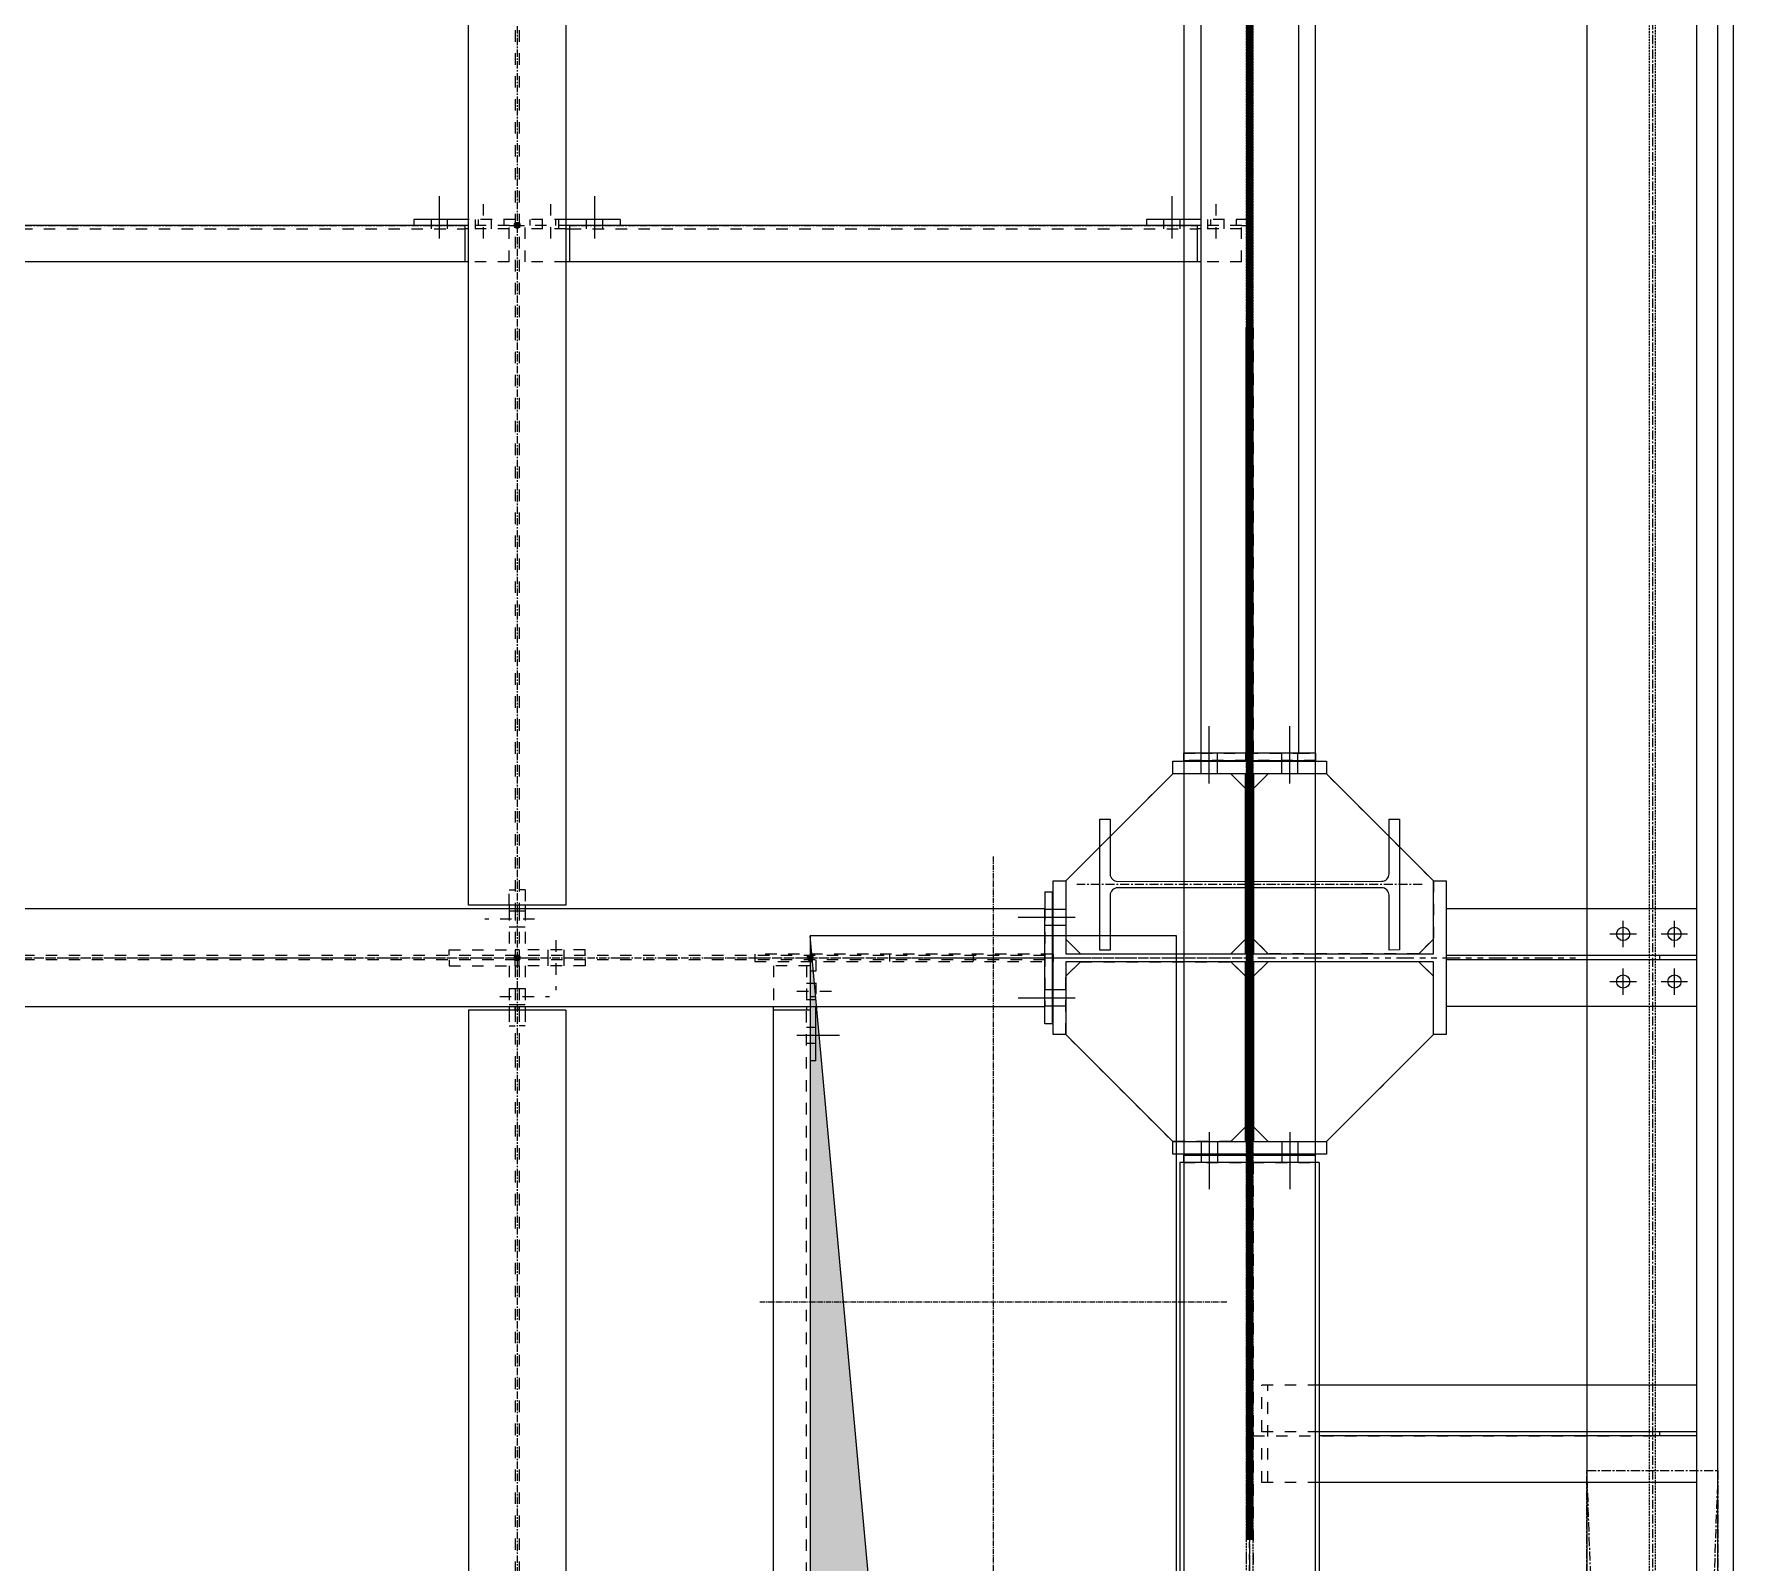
# Model space of a CAD drawing. Header units: inches. Extents: x 209270 to 234360, y -180214 to -150194.
# Drawn here: x 226852 to 229172, y -159189 to -157102 of the extents above; entities that cross this region are included whole.
import ezdxf

# ---------------------------------------------------------------- set-up
doc = ezdxf.new("R2010")
doc.units = ezdxf.units.IN
doc.header["$LTSCALE"] = 10
doc.header["$MEASUREMENT"] = 0
for name, pattern in [('CENTER', [2, 1.25, -0.25, 0.25, -0.25]), ('CENTER2', [1.125, 0.75, -0.125, 0.125, -0.125]), ('DXK_LINE_DOT2', [3.9198, 1.9599, -1.9599]), ('DXK_LINE_DOT5', [7.8785, 2.979, -0.9799, 0.9799, -0.9799, 0.9799, -0.9799]), ('HIDDEN', [0.375, 0.25, -0.125])]:
    doc.linetypes.add(name, pattern=pattern)
doc.layers.get('0').update_dxf_attribs({"color": 1})
for name, color, linetype in [('$AUDIT_BAD_LAYER1', 1, 'Continuous'), ('_BLUE_0', 5, 'Continuous'), ('_BLUE_1', 5, 'Continuous'), ('_BLUE_2', 5, 'Continuous'), ('_BLUE_4', 5, 'Continuous')]:
    doc.layers.add(name, color=color, linetype=linetype)
for name, color, linetype, lineweight in [('CEN', 1, 'CENTER', 9), ('CENETR LINE', 1, 'CENTER2', 9), ('CIVIL', 1, 'Continuous', 9), ('DIM', 1, 'Continuous', 13), ('DIM.', 1, 'Continuous', 13), ('handrail', 1, 'FENCELINE1', 9), ('HIDDEN', 1, 'HIDDEN', 9), ('MAIN OBJECT', 1, 'Continuous', 18), ('Sheeting', 1, 'Continuous', 0)]:
    doc.layers.add(name, color=color, linetype=linetype, lineweight=lineweight)
doc.linetypes.add('FENCELINE1', pattern='A,0.25,-0.1,[133,arial.ttf,S=0.1,R=0,X=-0.1,Y=0],-0.1,1', length=1.45)

# ---------------------------------------------------------------- blocks, each defined once
blk = doc.blocks.new('A$C9du6586tt')
at = {"layer": 'CEN'}
for p, q in [((89.4, 2500), (-89.4, -2500)), ((89.4, -2500), (-89.4, 2500))]:
    blk.add_line(p, q, dxfattribs=at)
blk.add_lwpolyline([(89.4, 2500), (89.4, -2500), (-89.4, -2500), (-89.4, 2500)], close=True, dxfattribs=at)
blk = doc.blocks.new('A$Cac50f627')
at = {"layer": 'MAIN OBJECT'}
h = blk.add_hatch(color=6, dxfattribs=at)
h.dxf.hatch_style = 1
h.paths.add_polyline_path([(250, -600), (-250, -600), (-250, 400), (-165.5, -529.8)])
at = {"layer": 'CENETR LINE'}
for p, q in [((0, 508.2), (0, -708.2)), ((318.7, -100), (-318.7, -100))]:
    blk.add_line(p, q, dxfattribs=at)
at = {"layer": 'CIVIL'}
blk.add_lwpolyline([(250, -600), (250, 400), (-250, 400), (-250, -600)], close=True, dxfattribs=at)
blk.add_lwpolyline([(250, -600), (-165.5, -529.8), (-250, 400)], dxfattribs=at)
blk = doc.blocks.new('A$C426f7GU6TT')
at = {"layer": 'CEN'}
for p, q in [((0, 235.7), (0, -235.7)), ((-235.7, 0), (235.7, 0))]:
    blk.add_line(p, q, dxfattribs=at)
blk.add_circle((0, 0), 5, dxfattribs=at)
at = {"layer": 'MAIN OBJECT'}
blk.add_lwpolyline([(4.4, -180.2, 0.414214), (14.6, -190.4), (89.4, -190.4), (89.4, -204.7), (-89.4, -204.7), (-89.4, -190.4), (-14.6, -190.4, 0.414214), (-4.4, -180.2), (-4.4, 180.2, 0.414214), (-14.6, 190.4), (-89.4, 190.4), (-89.4, 204.7), (89.4, 204.7), (89.4, 190.4), (14.6, 190.4, 0.414214), (4.4, 180.2), (4.4, -180.2)], format="xyb", dxfattribs=at)
blk = doc.blocks.new('MECH_DRAWING')
at = {"layer": 'CEN'}
blk.add_line((229061.8, -155263.7), (229061.8, -165259.3), dxfattribs=at)
at = {"layer": 'CEN', "elevation": 0.8}
blk.add_lwpolyline([(217011.9, -155263.7), (228511.9, -155263.7), (228511.9, -165263.7), (217011.9, -165263.7)], close=True, dxfattribs=at)
at = {"layer": 'handrail', "const_width": 10, "elevation": -448149754.8}
blk.add_lwpolyline([(228511.9, -159158.7), (228511.9, -155263.7), (217011.9, -155263.7), (217011.9, -156838.4)], dxfattribs=at)
at = {"layer": 'HIDDEN'}
blk.add_lwpolyline([(228507.5, -165259.3), (228507.5, -155268.1), (228516.3, -155268.1), (228516.3, -165259.3)], close=True, dxfattribs=at)
at = {"layer": 'HIDDEN', "elevation": 0}
blk.add_lwpolyline([(229066.2, -165259.3), (229066.2, -155268.1), (229057.4, -155268.1), (229057.4, -165259.3)], dxfattribs=at)
at = {"layer": 'MAIN OBJECT'}
blk.add_lwpolyline([(228422.5, -165259.3), (228422.5, -155268.1), (228601.3, -155268.1), (228601.3, -165259.3)], close=True, dxfattribs=at)
at = {"layer": 'MAIN OBJECT', "elevation": 0}
blk.add_lwpolyline([(229151.2, -165259.3), (229151.2, -155268.1), (228972.4, -155268.1), (228972.4, -165259.3)], dxfattribs=at)
at = {"layer": 'Sheeting'}
for points in [[(216351.9, -154713.7), (229171.9, -154713.7), (229171.9, -165813.7), (216351.9, -165813.7)], [(216401.9, -154763.7), (229121.9, -154763.7), (229121.9, -165763.7), (216401.9, -165763.7)]]:
    blk.add_lwpolyline(points, close=True, dxfattribs=at)
at = {"layer": '$AUDIT_BAD_LAYER1', "rotation": 270.0096740856855}
blk.add_blockref('A$C426f7GU6TT', (228511.9, -158263.7), dxfattribs=at)
at = {"layer": 'DIM'}
blk.add_blockref('A$Cac50f627', (228161.9, -158733.7), dxfattribs=at)
at = {"layer": 'DIM.'}
blk.add_blockref('A$C9du6586tt', (229061.8, -161563.7), dxfattribs=at)
blk = doc.blocks.new('GridLine-116860372-116904 - 114867')
at = {"layer": '_BLUE_2', "linetype": 'DXK_LINE_DOT5'}
blk.add_line((23950.6, 12454.5), (23950.6, 27661.7), dxfattribs=at)
blk = doc.blocks.new('GridLine-116860372-116906 - 114867')
at = {"layer": '_BLUE_2', "linetype": 'DXK_LINE_DOT5'}
blk.add_line((2535.4, 21320.8), (24512.1, 21320.8), dxfattribs=at)
blk = doc.blocks.new('Part-116860372-114961 - 114867')
at = {"layer": '_BLUE_2', "linetype": 'Continuous'}
for p, q in [((23819.3, 21656.3), (24081.8, 21656.3)), ((23819.3, 21634.5), (23819.3, 21656.3)), ((23943.8, 21634.5), (23819.3, 21634.5)), ((23943.8, 21327.6), (23943.8, 21634.5)), ((24081.8, 21634.5), (23957.3, 21634.5)), ((23957.3, 21634.5), (23957.3, 21327.6)), ((24081.8, 21656.3), (24081.8, 21634.5)), ((23957.3, 21327.6), (23943.8, 21327.6))]:
    blk.add_line(p, q, dxfattribs=at)
blk = doc.blocks.new('Part-116860372-114980 - 114867')
at = {"layer": '_BLUE_4', "linetype": 'Continuous'}
for points in [[(20200.6, 21315.8, -1), (20200.6, 21325.8, -1)], [(23950.6, 21315.8, -1), (23950.6, 21325.8, -1)]]:
    blk.add_hatch(color=256, dxfattribs=at).paths.add_polyline_path(points)
at = {"layer": '_BLUE_1', "linetype": 'DXK_LINE_DOT2'}
for p, q in [((23601.4, 21324.4), (20549.8, 21324.4)), ((23601.4, 21317.3), (20549.8, 21317.3))]:
    blk.add_line(p, q, dxfattribs=at)
at = {"layer": '_BLUE_2', "linetype": 'Continuous'}
for p, q in [((20549.8, 21404.1), (20549.8, 21237.6)), ((23601.4, 21404.1), (20549.8, 21404.1)), ((23601.4, 21237.6), (23601.4, 21404.1)), ((20549.8, 21237.6), (23601.4, 21237.6))]:
    blk.add_line(p, q, dxfattribs=at)
at = {"layer": '_BLUE_4', "linetype": 'CENTER'}
blk.add_line((20200.6, 21320.8), (23950.6, 21320.8), dxfattribs=at)
at = {"layer": '_BLUE_4', "linetype": 'Continuous'}
for centre in [(20200.6, 21320.8), (23950.6, 21320.8)]:
    blk.add_circle(centre, 5, dxfattribs=at)
blk = doc.blocks.new('Part-116860372-114979 - 114867')
at = {"layer": '_BLUE_4', "linetype": 'Continuous'}
blk.add_hatch(color=256, dxfattribs=at).paths.add_polyline_path([(23950.6, 21315.8, -1), (23950.6, 21325.8, -1)])
at = {"layer": '_BLUE_1', "linetype": 'DXK_LINE_DOT2'}
for p, q in [((23947, 25050.3), (23947, 21670)), ((23954.1, 25050.3), (23954.1, 21670)), ((23867.3, 21670), (24033.8, 21670))]:
    blk.add_line(p, q, dxfattribs=at)
at = {"layer": '_BLUE_2', "linetype": 'Continuous'}
for p, q in [((23867.3, 25050.3), (23867.3, 21670)), ((24033.8, 25050.3), (24033.8, 21670))]:
    blk.add_line(p, q, dxfattribs=at)
at = {"layer": '_BLUE_4', "linetype": 'CENTER'}
blk.add_line((23950.6, 25070.8), (23950.6, 21320.8), dxfattribs=at)
at = {"layer": '_BLUE_4', "linetype": 'Continuous'}
blk.add_circle((23950.6, 21320.8), 5, dxfattribs=at)
blk = doc.blocks.new('Part-116860372-114978 - 114867')
at = {"layer": '_BLUE_4', "linetype": 'Continuous'}
blk.add_hatch(color=256, dxfattribs=at).paths.add_polyline_path([(22700.6, 21315.8, -1), (22700.6, 21325.8, -1)])
at = {"layer": '_BLUE_1', "linetype": 'DXK_LINE_DOT2'}
for p, q in [((22697, 24981.3), (22697, 21410.3)), ((22704.1, 24981.3), (22704.1, 21410.3)), ((22697, 21404.1), (22697, 21334.4)), ((22704.1, 21404.1), (22704.1, 21334.4)), ((22704.1, 21334.4), (22697, 21334.4))]:
    blk.add_line(p, q, dxfattribs=at)
at = {"layer": '_BLUE_2', "linetype": 'Continuous'}
for p, q in [((22617.3, 21410.3), (22617.3, 24981.3)), ((22783.8, 24981.3), (22783.8, 21410.3)), ((22783.8, 21410.3), (22617.3, 21410.3)), ((22697, 21410.3), (22697, 21404.1)), ((22704.1, 21410.3), (22704.1, 21404.1))]:
    blk.add_line(p, q, dxfattribs=at)
at = {"layer": '_BLUE_4', "linetype": 'CENTER'}
blk.add_line((22700.6, 25070.8), (22700.6, 21320.8), dxfattribs=at)
at = {"layer": '_BLUE_4', "linetype": 'Continuous'}
blk.add_circle((22700.6, 21320.8), 5, dxfattribs=at)
blk = doc.blocks.new('Part-116860372-115056 - 114867')
at = {"layer": '_BLUE_4', "linetype": 'Continuous'}
for points in [[(21450.6, 22565.8, -1), (21450.6, 22575.8, -1)], [(22700.6, 22565.8, -1), (22700.6, 22575.8, -1)]]:
    blk.add_hatch(color=256, dxfattribs=at).paths.add_polyline_path(points)
at = {"layer": '_BLUE_1', "linetype": 'DXK_LINE_DOT2'}
for p, q in [((21464.1, 22508.3), (21464.1, 22570.8)), ((21540.1, 22570.8), (21464.1, 22570.8)), ((21533.8, 22564.6), (21464.1, 22564.6)), ((21540.1, 22564.6), (22611.1, 22564.6)), ((22687, 22570.8), (22611.1, 22570.8)), ((22687, 22564.6), (22617.3, 22564.6)), ((22687, 22508.3), (22687, 22570.8)), ((21533.8, 22508.3), (21464.1, 22508.3)), ((22687, 22508.3), (22617.3, 22508.3))]:
    blk.add_line(p, q, dxfattribs=at)
at = {"layer": '_BLUE_2', "linetype": 'Continuous'}
for p, q in [((21533.8, 22564.6), (21540.1, 22564.6)), ((22611.1, 22570.8), (21540.1, 22570.8)), ((21540.1, 22570.8), (21540.1, 22508.3)), ((22611.1, 22570.8), (22611.1, 22508.3)), ((22617.3, 22564.6), (22611.1, 22564.6)), ((22617.3, 22508.3), (21533.8, 22508.3))]:
    blk.add_line(p, q, dxfattribs=at)
at = {"layer": '_BLUE_4', "linetype": 'CENTER'}
for p, q in [((21450.6, 22570.8), (21464.1, 22570.8)), ((21540.1, 22570.8), (22611.1, 22570.8)), ((22687, 22570.8), (22700.6, 22570.8))]:
    blk.add_line(p, q, dxfattribs=at)
at = {"layer": '_BLUE_4', "linetype": 'Continuous'}
for centre in [(21450.6, 22570.8), (22700.6, 22570.8)]:
    blk.add_circle(centre, 5, dxfattribs=at)
blk = doc.blocks.new('Part-116860372-114959 - 114867')
at = {"layer": '_BLUE_4', "linetype": 'Continuous'}
blk.add_hatch(color=256, dxfattribs=at).paths.add_polyline_path([(23950.6, 21315.8, -1), (23950.6, 21325.8, -1)])
at = {"layer": '_BLUE_2', "linetype": 'Continuous'}
for p, q in [((23615.1, 21189.6), (23615.1, 21452.1)), ((23615.1, 21452.1), (23636.9, 21452.1)), ((23636.9, 21452.1), (23636.9, 21327.6)), ((24264.3, 21452.1), (24286, 21452.1)), ((24264.3, 21327.6), (24264.3, 21452.1)), ((24286, 21452.1), (24286, 21189.6)), ((23636.9, 21327.6), (24264.3, 21327.6)), ((24264.3, 21314.1), (23636.9, 21314.1)), ((23636.9, 21314.1), (23636.9, 21189.6)), ((24264.3, 21189.6), (24264.3, 21314.1)), ((23636.9, 21189.6), (23615.1, 21189.6)), ((24286, 21189.6), (24264.3, 21189.6))]:
    blk.add_line(p, q, dxfattribs=at)
at = {"layer": '_BLUE_4', "linetype": 'CENTER'}
blk.add_line((23950.6, 21320.8), (23950.6, 21320.8), dxfattribs=at)
at = {"layer": '_BLUE_4', "linetype": 'Continuous'}
blk.add_circle((23950.6, 21320.8), 5, dxfattribs=at)
blk = doc.blocks.new('Part-116860372-114960 - 114867')
at = {"layer": '_BLUE_2', "linetype": 'Continuous'}
for p, q in [((23943.8, 21007.1), (23943.8, 21314.1)), ((23943.8, 21314.1), (23957.3, 21314.1)), ((23957.3, 21314.1), (23957.3, 21007.1)), ((23819.3, 20985.4), (23819.3, 21007.1)), ((23819.3, 21007.1), (23943.8, 21007.1)), ((23957.3, 21007.1), (24081.8, 21007.1)), ((24081.8, 21007.1), (24081.8, 20985.4)), ((24081.8, 20985.4), (23819.3, 20985.4))]:
    blk.add_line(p, q, dxfattribs=at)
blk = doc.blocks.new('Part-116860372-115358 - 114867')
at = {"layer": '_BLUE_1', "linetype": 'DXK_LINE_DOT2'}
for p, q in [((22584.5, 21317.3), (22584.5, 21307.3)), ((22697, 21307.3), (22697, 21317.3)), ((22584.5, 21307.3), (22687, 21307.3)), ((22687, 21307.3), (22687, 21237.6)), ((22687, 21231.3), (22687, 21204.8)), ((22697, 21231.3), (22697, 21237.6)), ((22687, 21204.8), (22697, 21204.8))]:
    blk.add_line(p, q, dxfattribs=at)
at = {"layer": '_BLUE_2', "linetype": 'Continuous'}
blk.add_line((22687, 21237.6), (22687, 21231.3), dxfattribs=at)
blk = doc.blocks.new('Part-116860372-115362 - 114867')
at = {"layer": '_BLUE_1', "linetype": 'DXK_LINE_DOT2'}
for p, q in [((22714.1, 21436.9), (22704.1, 21436.9)), ((22714.1, 21436.9), (22714.1, 21410.3)), ((22704.1, 21410.3), (22704.1, 21404.1)), ((22714.1, 21404.1), (22714.1, 21334.4)), ((22704.1, 21334.4), (22704.1, 21324.4)), ((22816.6, 21334.4), (22714.1, 21334.4)), ((22816.6, 21324.4), (22816.6, 21334.4))]:
    blk.add_line(p, q, dxfattribs=at)
at = {"layer": '_BLUE_2', "linetype": 'Continuous'}
blk.add_line((22714.1, 21410.3), (22714.1, 21404.1), dxfattribs=at)
blk = doc.blocks.new('Bolt-116860372-115382 - 114867')
at = {"layer": '_BLUE_1', "linetype": 'DXK_LINE_DOT2'}
for p, q in [((22766.6, 21350.6), (22766.6, 21265.6)), ((22752.9, 21334.4), (22752.9, 21324.4)), ((22752.9, 21324.4), (22752.9, 21317.3)), ((22752.9, 21317.3), (22752.9, 21307.3)), ((22780.4, 21334.4), (22780.4, 21324.4)), ((22780.4, 21324.4), (22780.4, 21317.3)), ((22780.4, 21317.3), (22780.4, 21307.3))]:
    blk.add_line(p, q, dxfattribs=at)
blk = doc.blocks.new('Part-116860372-149954 - 114867')
at = {"layer": '_BLUE_1', "linetype": 'DXK_LINE_DOT2'}
for p, q in [((23918.8, 21634.5), (23819.3, 21634.5)), ((23943.8, 21352.6), (23943.8, 21609.5)), ((23636.9, 21452.1), (23636.9, 21352.6)), ((23661.9, 21327.6), (23918.8, 21327.6))]:
    blk.add_line(p, q, dxfattribs=at)
at = {"layer": '_BLUE_2', "linetype": 'Continuous'}
for p, q in [((23819.3, 21634.5), (23636.9, 21452.1)), ((23943.8, 21609.5), (23918.8, 21634.5)), ((23636.9, 21352.6), (23661.9, 21327.6)), ((23918.8, 21327.6), (23943.8, 21352.6))]:
    blk.add_line(p, q, dxfattribs=at)
blk = doc.blocks.new('Part-116860372-115001 - 114867')
at = {"layer": '_BLUE_4', "linetype": 'Continuous'}
for points in [[(22700.6, 21315.8, -1), (22700.6, 21325.8, -1)], [(22700.6, 18803.3, -1), (22700.6, 18813.3, -1)]]:
    blk.add_hatch(color=256, dxfattribs=at).paths.add_polyline_path(points)
at = {"layer": '_BLUE_1', "linetype": 'DXK_LINE_DOT2'}
for p, q in [((22697, 21307.3), (22697, 21237.6)), ((22697, 21307.3), (22704.1, 21307.3)), ((22704.1, 21307.3), (22704.1, 21237.6)), ((22697, 21231.3), (22697, 18822.5)), ((22704.1, 21231.3), (22704.1, 18822.5)), ((22617.3, 18822.5), (22617.3, 18927.1)), ((22735.5, 18918.1), (22617.3, 18918.1)), ((22783.8, 18911.9), (22783.8, 18822.5)), ((22783.8, 18822.5), (22617.3, 18822.5))]:
    blk.add_line(p, q, dxfattribs=at)
at = {"layer": '_BLUE_2', "linetype": 'Continuous'}
for p, q in [((22617.3, 21231.3), (22617.3, 18927.1)), ((22783.8, 21231.3), (22617.3, 21231.3)), ((22697, 21237.6), (22697, 21231.3)), ((22704.1, 21237.6), (22704.1, 21231.3)), ((22783.8, 21231.3), (22783.8, 18911.9)), ((22783.8, 18918.1), (22735.5, 18918.1))]:
    blk.add_line(p, q, dxfattribs=at)
at = {"layer": '_BLUE_4', "linetype": 'CENTER'}
blk.add_line((22700.6, 21320.8), (22700.6, 18808.3), dxfattribs=at)
at = {"layer": '_BLUE_4', "linetype": 'Continuous'}
for centre in [(22700.6, 21320.8), (22700.6, 18808.3)]:
    blk.add_circle(centre, 5, dxfattribs=at)
blk = doc.blocks.new('Part-116860372-115005 - 114867')
at = {"layer": '_BLUE_4', "linetype": 'Continuous'}
blk.add_hatch(color=256, dxfattribs=at).paths.add_polyline_path([(23950.6, 21315.8, -1), (23950.6, 21325.8, -1)])
at = {"layer": '_BLUE_1', "linetype": 'DXK_LINE_DOT2'}
for p, q in [((23944.7, 20971.6), (23944.7, 12953.3)), ((23956.4, 20971.6), (23956.4, 12953.3))]:
    blk.add_line(p, q, dxfattribs=at)
at = {"layer": '_BLUE_2', "linetype": 'Continuous'}
for p, q in [((24069.3, 20971.6), (23831.8, 20971.6)), ((23831.8, 20971.6), (23831.8, 18927.1)), ((24069.3, 20971.6), (24069.3, 18927.1))]:
    blk.add_line(p, q, dxfattribs=at)
at = {"layer": '_BLUE_4', "linetype": 'CENTER'}
blk.add_line((23950.6, 21320.8), (23950.6, 12570.8), dxfattribs=at)
at = {"layer": '_BLUE_4', "linetype": 'Continuous'}
blk.add_circle((23950.6, 21320.8), 5, dxfattribs=at)
blk = doc.blocks.new('Bolt-116860372-115400 - 114867')
at = {"layer": '_BLUE_2', "linetype": 'Continuous'}
for p, q in [((23881.8, 21618.3), (23881.8, 21715.8)), ((23881.8, 21618.3), (23881.8, 21715.8)), ((23881.8, 21618.3), (23881.8, 21715.8)), ((23881.8, 21618.3), (23881.8, 21715.8)), ((23881.8, 21618.3), (23881.8, 21715.8)), ((23881.8, 21618.3), (23881.8, 21715.8)), ((23881.8, 21618.3), (23881.8, 21715.8)), ((23881.8, 21618.3), (23881.8, 21715.8)), ((23881.8, 21618.3), (23881.8, 21715.8)), ((24019.3, 21618.3), (24019.3, 21715.8)), ((24019.3, 21618.3), (24019.3, 21715.8)), ((24019.3, 21618.3), (24019.3, 21715.8)), ((24019.3, 21618.3), (24019.3, 21715.8)), ((24019.3, 21618.3), (24019.3, 21715.8)), ((24019.3, 21618.3), (24019.3, 21715.8)), ((24019.3, 21618.3), (24019.3, 21715.8)), ((24019.3, 21618.3), (24019.3, 21715.8)), ((24019.3, 21618.3), (24019.3, 21715.8)), ((23868.1, 21657.5), (23868.1, 21670)), ((23868.1, 21657.5), (23868.1, 21670)), ((23868.1, 21657.5), (23868.1, 21670)), ((23868.1, 21657.5), (23868.1, 21670)), ((23868.1, 21657.5), (23868.1, 21670)), ((23868.1, 21657.5), (23868.1, 21670)), ((23868.1, 21657.5), (23868.1, 21670)), ((23868.1, 21657.5), (23868.1, 21670)), ((23868.1, 21657.5), (23868.1, 21670)), ((23895.6, 21657.5), (23895.6, 21670)), ((23895.6, 21657.5), (23895.6, 21670)), ((23895.6, 21657.5), (23895.6, 21670)), ((23895.6, 21657.5), (23895.6, 21670)), ((23895.6, 21657.5), (23895.6, 21670)), ((23895.6, 21657.5), (23895.6, 21670)), ((23895.6, 21657.5), (23895.6, 21670)), ((23895.6, 21657.5), (23895.6, 21670)), ((23895.6, 21657.5), (23895.6, 21670)), ((24005.6, 21657.5), (24005.6, 21670)), ((24005.6, 21657.5), (24005.6, 21670)), ((24005.6, 21657.5), (24005.6, 21670)), ((24005.6, 21657.5), (24005.6, 21670)), ((24005.6, 21657.5), (24005.6, 21670)), ((24005.6, 21657.5), (24005.6, 21670)), ((24005.6, 21657.5), (24005.6, 21670)), ((24005.6, 21657.5), (24005.6, 21670)), ((24005.6, 21657.5), (24005.6, 21670)), ((24033.1, 21657.5), (24033.1, 21670)), ((24033.1, 21657.5), (24033.1, 21670)), ((24033.1, 21657.5), (24033.1, 21670)), ((24033.1, 21657.5), (24033.1, 21670)), ((24033.1, 21657.5), (24033.1, 21670)), ((24033.1, 21657.5), (24033.1, 21670)), ((24033.1, 21657.5), (24033.1, 21670)), ((24033.1, 21657.5), (24033.1, 21670)), ((24033.1, 21657.5), (24033.1, 21670)), ((23868.1, 21634.5), (23868.1, 21656.3)), ((23868.1, 21634.5), (23868.1, 21656.3)), ((23868.1, 21634.5), (23868.1, 21656.3)), ((23868.1, 21634.5), (23868.1, 21656.3)), ((23868.1, 21634.5), (23868.1, 21656.3)), ((23868.1, 21634.5), (23868.1, 21656.3)), ((23868.1, 21634.5), (23868.1, 21656.3)), ((23868.1, 21634.5), (23868.1, 21656.3)), ((23868.1, 21634.5), (23868.1, 21656.3)), ((23895.6, 21634.5), (23895.6, 21656.3)), ((23895.6, 21634.5), (23895.6, 21656.3)), ((23895.6, 21634.5), (23895.6, 21656.3)), ((23895.6, 21634.5), (23895.6, 21656.3)), ((23895.6, 21634.5), (23895.6, 21656.3)), ((23895.6, 21634.5), (23895.6, 21656.3)), ((23895.6, 21634.5), (23895.6, 21656.3)), ((23895.6, 21634.5), (23895.6, 21656.3)), ((23895.6, 21634.5), (23895.6, 21656.3)), ((24005.6, 21634.5), (24005.6, 21656.3)), ((24005.6, 21634.5), (24005.6, 21656.3)), ((24005.6, 21634.5), (24005.6, 21656.3)), ((24005.6, 21634.5), (24005.6, 21656.3)), ((24005.6, 21634.5), (24005.6, 21656.3)), ((24005.6, 21634.5), (24005.6, 21656.3)), ((24005.6, 21634.5), (24005.6, 21656.3)), ((24005.6, 21634.5), (24005.6, 21656.3)), ((24005.6, 21634.5), (24005.6, 21656.3)), ((24033.1, 21634.5), (24033.1, 21656.3)), ((24033.1, 21634.5), (24033.1, 21656.3)), ((24033.1, 21634.5), (24033.1, 21656.3)), ((24033.1, 21634.5), (24033.1, 21656.3)), ((24033.1, 21634.5), (24033.1, 21656.3)), ((24033.1, 21634.5), (24033.1, 21656.3)), ((24033.1, 21634.5), (24033.1, 21656.3)), ((24033.1, 21634.5), (24033.1, 21656.3)), ((24033.1, 21634.5), (24033.1, 21656.3))]:
    blk.add_line(p, q, dxfattribs=at)
blk = doc.blocks.new('Part-116860372-150318 - 114867')
at = {"layer": '_BLUE_1', "linetype": 'DXK_LINE_DOT2'}
blk.add_line((24286, 21404.1), (24286, 21237.6), dxfattribs=at)
at = {"layer": '_BLUE_2', "linetype": 'Continuous'}
for p, q in [((24713.1, 21404.1), (24286, 21404.1)), ((24713.1, 21404.1), (24713.1, 21237.6)), ((24713.1, 21324.4), (24286, 21324.4)), ((24713.1, 21317.3), (24286, 21317.3)), ((24650.6, 21317.3), (24650.6, 21324.4)), ((24713.1, 21237.6), (24286, 21237.6))]:
    blk.add_line(p, q, dxfattribs=at)
blk = doc.blocks.new('Part-116860372-115057 - 114867')
at = {"layer": '_BLUE_4', "linetype": 'Continuous'}
for points in [[(22700.6, 22565.8, -1), (22700.6, 22575.8, -1)], [(23950.6, 22565.8, -1), (23950.6, 22575.8, -1)]]:
    blk.add_hatch(color=256, dxfattribs=at).paths.add_polyline_path(points)
at = {"layer": '_BLUE_1', "linetype": 'DXK_LINE_DOT2'}
for p, q in [((22714.1, 22508.3), (22714.1, 22570.8)), ((22790.1, 22570.8), (22714.1, 22570.8)), ((22783.8, 22564.6), (22714.1, 22564.6)), ((22790.1, 22564.6), (23861.1, 22564.6)), ((23937, 22570.8), (23861.1, 22570.8)), ((23937, 22564.6), (23867.3, 22564.6)), ((23937, 22508.3), (23937, 22570.8)), ((22783.8, 22508.3), (22714.1, 22508.3)), ((23937, 22508.3), (23867.3, 22508.3))]:
    blk.add_line(p, q, dxfattribs=at)
at = {"layer": '_BLUE_2', "linetype": 'Continuous'}
for p, q in [((22783.8, 22564.6), (22790.1, 22564.6)), ((23861.1, 22570.8), (22790.1, 22570.8)), ((22790.1, 22570.8), (22790.1, 22508.3)), ((23861.1, 22570.8), (23861.1, 22508.3)), ((23867.3, 22564.6), (23861.1, 22564.6)), ((23867.3, 22508.3), (22783.8, 22508.3))]:
    blk.add_line(p, q, dxfattribs=at)
at = {"layer": '_BLUE_4', "linetype": 'CENTER'}
for p, q in [((22700.6, 22570.8), (22714.1, 22570.8)), ((22790.1, 22570.8), (23861.1, 22570.8)), ((23937, 22570.8), (23950.6, 22570.8))]:
    blk.add_line(p, q, dxfattribs=at)
at = {"layer": '_BLUE_4', "linetype": 'Continuous'}
for centre in [(22700.6, 22570.8), (23950.6, 22570.8)]:
    blk.add_circle(centre, 5, dxfattribs=at)
blk = doc.blocks.new('Bolt-116860372-115734 - 114867')
at = {"layer": '_BLUE_1', "linetype": 'DXK_LINE_DOT2'}
for p, q in [((22643.3, 22548.3), (22643.3, 22620.8)), ((22629.5, 22570.8), (22629.5, 22580.8)), ((22629.5, 22564.6), (22629.5, 22570.8)), ((22657, 22570.8), (22657, 22580.8)), ((22657, 22564.6), (22657, 22570.8))]:
    blk.add_line(p, q, dxfattribs=at)
at = {"layer": '_BLUE_2', "linetype": 'Continuous'}
for p, q in [((22568.3, 22548.3), (22568.3, 22620.8)), ((22554.5, 22570.8), (22554.5, 22580.8)), ((22554.5, 22564.6), (22554.5, 22570.8)), ((22582, 22570.8), (22582, 22580.8)), ((22582, 22564.6), (22582, 22570.8))]:
    blk.add_line(p, q, dxfattribs=at)
blk = doc.blocks.new('Bolt-116860372-115732 - 114867')
at = {"layer": '_BLUE_1', "linetype": 'DXK_LINE_DOT2'}
for p, q in [((23893.3, 22548.3), (23893.3, 22620.8)), ((23879.5, 22570.8), (23879.5, 22580.8)), ((23879.5, 22564.6), (23879.5, 22570.8)), ((23907, 22570.8), (23907, 22580.8)), ((23907, 22564.6), (23907, 22570.8))]:
    blk.add_line(p, q, dxfattribs=at)
at = {"layer": '_BLUE_2', "linetype": 'Continuous'}
for p, q in [((23818.3, 22548.3), (23818.3, 22620.8)), ((23804.5, 22570.8), (23804.5, 22580.8)), ((23804.5, 22564.6), (23804.5, 22570.8)), ((23832, 22570.8), (23832, 22580.8)), ((23832, 22564.6), (23832, 22570.8))]:
    blk.add_line(p, q, dxfattribs=at)
blk = doc.blocks.new('Bolt-116860372-116625 - 114867')
at = {"layer": '_BLUE_2', "linetype": 'Continuous'}
for p, q in [((23613.9, 21403.3), (23601.4, 21403.3)), ((23613.9, 21403.3), (23601.4, 21403.3)), ((23636.9, 21403.3), (23615.1, 21403.3)), ((23636.9, 21403.3), (23615.1, 21403.3)), ((23653.1, 21389.6), (23555.6, 21389.6)), ((23653.1, 21389.6), (23555.6, 21389.6)), ((23613.9, 21375.8), (23601.4, 21375.8)), ((23613.9, 21375.8), (23601.4, 21375.8)), ((23636.9, 21375.8), (23615.1, 21375.8)), ((23636.9, 21375.8), (23615.1, 21375.8)), ((23613.9, 21265.8), (23601.4, 21265.8)), ((23613.9, 21265.8), (23601.4, 21265.8)), ((23636.9, 21265.8), (23615.1, 21265.8)), ((23636.9, 21265.8), (23615.1, 21265.8)), ((23653.1, 21252.1), (23555.6, 21252.1)), ((23653.1, 21252.1), (23555.6, 21252.1)), ((23613.9, 21238.3), (23601.4, 21238.3)), ((23613.9, 21238.3), (23601.4, 21238.3)), ((23636.9, 21238.3), (23615.1, 21238.3)), ((23636.9, 21238.3), (23615.1, 21238.3))]:
    blk.add_line(p, q, dxfattribs=at)
blk = doc.blocks.new('Part-116860372-115357 - 114867')
at = {"layer": '_BLUE_1', "linetype": 'DXK_LINE_DOT2'}
for p, q in [((22704.1, 21307.3), (22704.1, 21317.3)), ((22816.6, 21317.3), (22816.6, 21307.3)), ((22816.6, 21307.3), (22714.1, 21307.3)), ((22714.1, 21307.3), (22714.1, 21237.6)), ((22704.1, 21231.3), (22704.1, 21237.6)), ((22714.1, 21231.3), (22714.1, 21204.8)), ((22714.1, 21204.8), (22704.1, 21204.8))]:
    blk.add_line(p, q, dxfattribs=at)
at = {"layer": '_BLUE_2', "linetype": 'Continuous'}
blk.add_line((22714.1, 21237.6), (22714.1, 21231.3), dxfattribs=at)
blk = doc.blocks.new('Bolt-116860372-115359 - 114867')
at = {"layer": '_BLUE_1', "linetype": 'DXK_LINE_DOT2'}
for p, q in [((22670.8, 21254.8), (22755.8, 21254.8)), ((22687, 21268.5), (22697, 21268.5)), ((22697, 21268.5), (22704.1, 21268.5)), ((22704.1, 21268.5), (22714.1, 21268.5)), ((22687, 21241), (22697, 21241)), ((22697, 21241), (22704.1, 21241)), ((22704.1, 21241), (22714.1, 21241))]:
    blk.add_line(p, q, dxfattribs=at)
blk = doc.blocks.new('Part-116860372-115361 - 114867')
at = {"layer": '_BLUE_1', "linetype": 'DXK_LINE_DOT2'}
for p, q in [((22687, 21410.3), (22687, 21436.9)), ((22687, 21436.9), (22697, 21436.9)), ((22687, 21404.1), (22687, 21334.4)), ((22697, 21410.3), (22697, 21404.1)), ((22584.5, 21324.4), (22584.5, 21334.4)), ((22584.5, 21334.4), (22687, 21334.4)), ((22697, 21334.4), (22697, 21324.4))]:
    blk.add_line(p, q, dxfattribs=at)
at = {"layer": '_BLUE_2', "linetype": 'Continuous'}
blk.add_line((22687, 21410.3), (22687, 21404.1), dxfattribs=at)
blk = doc.blocks.new('Bolt-116860372-115363 - 114867')
at = {"layer": '_BLUE_1', "linetype": 'DXK_LINE_DOT2'}
for p, q in [((22697, 21400.6), (22687, 21400.6)), ((22704.1, 21400.6), (22697, 21400.6)), ((22714.1, 21400.6), (22704.1, 21400.6)), ((22730.4, 21386.9), (22645.4, 21386.9)), ((22697, 21373.1), (22687, 21373.1)), ((22704.1, 21373.1), (22697, 21373.1)), ((22714.1, 21373.1), (22704.1, 21373.1))]:
    blk.add_line(p, q, dxfattribs=at)
blk = doc.blocks.new('Part-116860372-149996 - 114867')
at = {"layer": '_BLUE_4', "linetype": 'Continuous'}
for points in [[(23200.6, 21315.8, -1), (23200.6, 21325.8, -1)], [(23200.6, 19940.8, -1), (23200.6, 19950.8, -1)]]:
    blk.add_hatch(color=256, dxfattribs=at).paths.add_polyline_path(points)
at = {"layer": '_BLUE_1', "linetype": 'DXK_LINE_DOT2'}
for p, q in [((23200.6, 21307.3), (23138.1, 21307.3)), ((23138.1, 21307.3), (23138.1, 21237.6)), ((23194.3, 21307.3), (23194.3, 21237.6)), ((23200.6, 21307.3), (23200.6, 21144.8)), ((23194.3, 19955.8), (23194.3, 21231.3))]:
    blk.add_line(p, q, dxfattribs=at)
at = {"layer": '_BLUE_2', "linetype": 'Continuous'}
for p, q in [((23138.1, 19955.8), (23138.1, 21237.6)), ((23200.6, 21231.3), (23138.1, 21231.3)), ((23194.3, 21237.6), (23194.3, 21231.3)), ((23200.6, 21231.3), (23200.6, 19955.8)), ((23200.6, 19955.8), (23138.1, 19955.8))]:
    blk.add_line(p, q, dxfattribs=at)
at = {"layer": '_BLUE_4', "linetype": 'CENTER'}
for p, q in [((23200.6, 21320.8), (23200.6, 21307.3)), ((23200.6, 21144.8), (23200.6, 19945.8))]:
    blk.add_line(p, q, dxfattribs=at)
at = {"layer": '_BLUE_4', "linetype": 'Continuous'}
for centre in [(23200.6, 21320.8), (23200.6, 19945.8)]:
    blk.add_circle(centre, 5, dxfattribs=at)
blk = doc.blocks.new('Part-116860372-115394 - 114867')
at = {"layer": '_BLUE_1', "linetype": 'DXK_LINE_DOT2'}
blk.add_line((23838.1, 20971.6), (24063.1, 20971.6), dxfattribs=at)
at = {"layer": '_BLUE_2', "linetype": 'Continuous'}
for p, q in [((23838.1, 20971.6), (23838.1, 20984.1)), ((23838.1, 20984.1), (24063.1, 20984.1)), ((24063.1, 20971.6), (24063.1, 20984.1))]:
    blk.add_line(p, q, dxfattribs=at)
blk = doc.blocks.new('Bolt-116860372-115395 - 114867')
at = {"layer": '_BLUE_2', "linetype": 'Continuous'}
for p, q in [((23881.8, 21023.4), (23881.8, 20925.9)), ((23881.8, 21023.4), (23881.8, 20925.9)), ((23881.8, 21023.4), (23881.8, 20925.9)), ((23881.8, 21023.4), (23881.8, 20925.9)), ((23881.8, 21023.4), (23881.8, 20925.9)), ((23881.8, 21023.4), (23881.8, 20925.9)), ((24019.3, 21023.4), (24019.3, 20925.9)), ((24019.3, 21023.4), (24019.3, 20925.9)), ((24019.3, 21023.4), (24019.3, 20925.9)), ((24019.3, 21023.4), (24019.3, 20925.9)), ((24019.3, 21023.4), (24019.3, 20925.9)), ((24019.3, 21023.4), (24019.3, 20925.9)), ((23868.1, 21007.1), (23868.1, 20985.4)), ((23868.1, 21007.1), (23868.1, 20985.4)), ((23868.1, 21007.1), (23868.1, 20985.4)), ((23868.1, 21007.1), (23868.1, 20985.4)), ((23868.1, 21007.1), (23868.1, 20985.4)), ((23868.1, 21007.1), (23868.1, 20985.4)), ((23895.6, 21007.1), (23895.6, 20985.4)), ((23895.6, 21007.1), (23895.6, 20985.4)), ((23895.6, 21007.1), (23895.6, 20985.4)), ((23895.6, 21007.1), (23895.6, 20985.4)), ((23895.6, 21007.1), (23895.6, 20985.4)), ((23895.6, 21007.1), (23895.6, 20985.4)), ((24005.6, 21007.1), (24005.6, 20985.4)), ((24005.6, 21007.1), (24005.6, 20985.4)), ((24005.6, 21007.1), (24005.6, 20985.4)), ((24005.6, 21007.1), (24005.6, 20985.4)), ((24005.6, 21007.1), (24005.6, 20985.4)), ((24005.6, 21007.1), (24005.6, 20985.4)), ((24033.1, 21007.1), (24033.1, 20985.4)), ((24033.1, 21007.1), (24033.1, 20985.4)), ((24033.1, 21007.1), (24033.1, 20985.4)), ((24033.1, 21007.1), (24033.1, 20985.4)), ((24033.1, 21007.1), (24033.1, 20985.4)), ((24033.1, 21007.1), (24033.1, 20985.4)), ((23868.1, 20984.1), (23868.1, 20971.6)), ((23868.1, 20984.1), (23868.1, 20971.6)), ((23868.1, 20984.1), (23868.1, 20971.6)), ((23868.1, 20984.1), (23868.1, 20971.6)), ((23868.1, 20984.1), (23868.1, 20971.6)), ((23868.1, 20984.1), (23868.1, 20971.6)), ((23895.6, 20984.1), (23895.6, 20971.6)), ((23895.6, 20984.1), (23895.6, 20971.6)), ((23895.6, 20984.1), (23895.6, 20971.6)), ((23895.6, 20984.1), (23895.6, 20971.6)), ((23895.6, 20984.1), (23895.6, 20971.6)), ((23895.6, 20984.1), (23895.6, 20971.6)), ((24005.6, 20984.1), (24005.6, 20971.6)), ((24005.6, 20984.1), (24005.6, 20971.6)), ((24005.6, 20984.1), (24005.6, 20971.6)), ((24005.6, 20984.1), (24005.6, 20971.6)), ((24005.6, 20984.1), (24005.6, 20971.6)), ((24005.6, 20984.1), (24005.6, 20971.6)), ((24033.1, 20984.1), (24033.1, 20971.6)), ((24033.1, 20984.1), (24033.1, 20971.6)), ((24033.1, 20984.1), (24033.1, 20971.6)), ((24033.1, 20984.1), (24033.1, 20971.6)), ((24033.1, 20984.1), (24033.1, 20971.6)), ((24033.1, 20984.1), (24033.1, 20971.6))]:
    blk.add_line(p, q, dxfattribs=at)
blk = doc.blocks.new('Part-116860372-115399 - 114867')
at = {"layer": '_BLUE_1', "linetype": 'DXK_LINE_DOT2'}
for p, q in [((23838.1, 21657.5), (23838.1, 21670)), ((23838.1, 21670), (23867.3, 21670)), ((24033.8, 21670), (24063.1, 21670)), ((24063.1, 21670), (24063.1, 21657.5)), ((24063.1, 21657.5), (23838.1, 21657.5))]:
    blk.add_line(p, q, dxfattribs=at)
at = {"layer": '_BLUE_2', "linetype": 'Continuous'}
for p, q in [((24063.1, 21670), (23838.1, 21670)), ((23838.1, 21670), (23838.1, 21657.5)), ((24063.1, 21657.5), (24063.1, 21670)), ((23838.1, 21657.5), (24063.1, 21657.5))]:
    blk.add_line(p, q, dxfattribs=at)
blk = doc.blocks.new('Part-116860372-115409 - 114867')
at = {"layer": '_BLUE_1', "linetype": 'DXK_LINE_DOT2'}
for p, q in [((23944.3, 22396.6), (23944.3, 21670)), ((23944.3, 22396.6), (23956.8, 22396.6)), ((23956.8, 22396.6), (23956.8, 21670)), ((23944.3, 21695), (23956.8, 21695)), ((23944.3, 21670), (23956.8, 21670))]:
    blk.add_line(p, q, dxfattribs=at)
at = {"layer": '_BLUE_2', "linetype": 'Continuous'}
for p, q in [((23956.8, 22396.6), (23944.3, 22396.6)), ((23944.3, 22396.6), (23944.3, 21670)), ((23956.8, 21670), (23956.8, 22396.6)), ((23944.3, 21670), (23956.8, 21670))]:
    blk.add_line(p, q, dxfattribs=at)
blk = doc.blocks.new('Part-116860372-115413 - 114867')
at = {"layer": '_BLUE_1', "linetype": 'DXK_LINE_DOT2'}
for p, q in [((23944.3, 22165.4), (23956.8, 22165.4)), ((23944.3, 21934.6), (23956.8, 21934.6)), ((23944.3, 21805.9), (23956.8, 21805.9)), ((23944.3, 21657.5), (23944.3, 21670)), ((23956.8, 21657.5), (23956.8, 21670)), ((23956.8, 21656.3), (23944.3, 21656.3))]:
    blk.add_line(p, q, dxfattribs=at)
at = {"layer": '_BLUE_2', "linetype": 'Continuous'}
for p, q in [((23944.3, 21657.5), (23944.3, 21656.3)), ((23956.8, 21656.3), (23956.8, 21657.5))]:
    blk.add_line(p, q, dxfattribs=at)
blk = doc.blocks.new('Part-116860372-149956 - 114867')
at = {"layer": '_BLUE_1', "linetype": 'DXK_LINE_DOT2'}
for p, q in [((23661.9, 21314.1), (23918.8, 21314.1)), ((23636.9, 21189.6), (23636.9, 21289.1)), ((23943.8, 21289.1), (23943.8, 21032.2)), ((23918.8, 21007.2), (23819.3, 21007.2))]:
    blk.add_line(p, q, dxfattribs=at)
at = {"layer": '_BLUE_2', "linetype": 'Continuous'}
for p, q in [((23661.9, 21314.1), (23636.9, 21289.1)), ((23918.8, 21314.1), (23943.8, 21289.1)), ((23819.3, 21007.2), (23636.9, 21189.6)), ((23943.8, 21032.2), (23918.8, 21007.2))]:
    blk.add_line(p, q, dxfattribs=at)
blk = doc.blocks.new('Part-116860372-154273 - 114867')
at = {"layer": '_BLUE_1', "linetype": 'DXK_LINE_DOT2'}
for p, q in [((23971.7, 20511.9), (23971.7, 20591.6)), ((24069.3, 20591.6), (23971.7, 20591.6)), ((23981.5, 20425.1), (23981.5, 20591.6)), ((23956.5, 20511.9), (23956.5, 20504.8)), ((24069.3, 20511.9), (23956.5, 20511.9)), ((23956.5, 20504.8), (24650.6, 20504.8)), ((23971.7, 20425.1), (23971.7, 20504.8)), ((24069.3, 20425.1), (23971.7, 20425.1))]:
    blk.add_line(p, q, dxfattribs=at)
at = {"layer": '_BLUE_2', "linetype": 'Continuous'}
for p, q in [((24713.1, 20591.6), (24069.3, 20591.6)), ((24713.1, 20591.6), (24713.1, 20425.1)), ((24713.1, 20511.9), (24069.3, 20511.9)), ((24713.1, 20504.8), (24069.3, 20504.8)), ((24650.6, 20504.8), (24650.6, 20511.9)), ((24713.1, 20425.1), (24069.3, 20425.1))]:
    blk.add_line(p, q, dxfattribs=at)
blk = doc.blocks.new('Part-116860372-115731 - 114867')
at = {"layer": '_BLUE_1', "linetype": 'DXK_LINE_DOT2'}
for p, q in [((23947, 22580.8), (23867.3, 22580.8)), ((23884.5, 22570.8), (23884.5, 22580.8)), ((23928.3, 22570.8), (23928.3, 22580.8))]:
    blk.add_line(p, q, dxfattribs=at)
at = {"layer": '_BLUE_2', "linetype": 'Continuous'}
for p, q in [((23867.3, 22580.8), (23774.5, 22580.8)), ((23774.5, 22580.8), (23774.5, 22570.8)), ((23867.3, 22570.8), (23861.1, 22570.8))]:
    blk.add_line(p, q, dxfattribs=at)
blk = doc.blocks.new('Part-116860372-115727 - 114867')
at = {"layer": '_BLUE_1', "linetype": 'DXK_LINE_DOT2'}
for p, q in [((22783.8, 22580.8), (22704.1, 22580.8)), ((22722.9, 22570.8), (22722.9, 22580.8)), ((22766.6, 22570.8), (22766.6, 22580.8))]:
    blk.add_line(p, q, dxfattribs=at)
at = {"layer": '_BLUE_2', "linetype": 'Continuous'}
for p, q in [((22876.6, 22580.8), (22783.8, 22580.8)), ((22790.1, 22570.8), (22783.8, 22570.8)), ((22876.6, 22580.8), (22876.6, 22570.8))]:
    blk.add_line(p, q, dxfattribs=at)
blk = doc.blocks.new('Bolt-116860372-115728 - 114867')
at = {"layer": '_BLUE_1', "linetype": 'DXK_LINE_DOT2'}
for p, q in [((22757.9, 22548.3), (22757.9, 22620.8)), ((22744.1, 22570.8), (22744.1, 22580.8)), ((22744.1, 22564.6), (22744.1, 22570.8)), ((22771.6, 22570.8), (22771.6, 22580.8)), ((22771.6, 22564.6), (22771.6, 22570.8))]:
    blk.add_line(p, q, dxfattribs=at)
at = {"layer": '_BLUE_2', "linetype": 'Continuous'}
for p, q in [((22832.9, 22548.3), (22832.9, 22620.8)), ((22819.1, 22570.8), (22819.1, 22580.8)), ((22819.1, 22564.6), (22819.1, 22570.8)), ((22846.6, 22570.8), (22846.6, 22580.8)), ((22846.6, 22564.6), (22846.6, 22570.8))]:
    blk.add_line(p, q, dxfattribs=at)
blk = doc.blocks.new('Part-116860372-115733 - 114867')
at = {"layer": '_BLUE_1', "linetype": 'DXK_LINE_DOT2'}
for p, q in [((22697, 22580.8), (22617.3, 22580.8)), ((22634.5, 22570.8), (22634.5, 22580.8)), ((22678.3, 22570.8), (22678.3, 22580.8)), ((22697, 22580.8), (22697, 22570.8))]:
    blk.add_line(p, q, dxfattribs=at)
at = {"layer": '_BLUE_2', "linetype": 'Continuous'}
for p, q in [((22617.3, 22580.8), (22524.5, 22580.8)), ((22524.5, 22580.8), (22524.5, 22570.8)), ((22617.3, 22570.8), (22611.1, 22570.8))]:
    blk.add_line(p, q, dxfattribs=at)
blk = doc.blocks.new('Bolt-116860372-150032 - 114867')
at = {"layer": '_BLUE_1', "linetype": 'DXK_LINE_DOT2'}
for p, q in [((23178.1, 21263.5), (23250.6, 21263.5)), ((23194.3, 21277.3), (23200.6, 21277.3)), ((23200.6, 21277.3), (23210.6, 21277.3)), ((23194.3, 21249.8), (23200.6, 21249.8)), ((23200.6, 21249.8), (23210.6, 21249.8))]:
    blk.add_line(p, q, dxfattribs=at)
at = {"layer": '_BLUE_2', "linetype": 'Continuous'}
for p, q in [((23194.3, 21202.3), (23200.6, 21202.3)), ((23200.6, 21202.3), (23210.6, 21202.3)), ((23178.1, 21188.5), (23250.6, 21188.5)), ((23194.3, 21174.8), (23200.6, 21174.8)), ((23200.6, 21174.8), (23210.6, 21174.8))]:
    blk.add_line(p, q, dxfattribs=at)
blk = doc.blocks.new('Part-116860372-116624 - 114867')
at = {"layer": '_BLUE_1', "linetype": 'DXK_LINE_DOT2'}
blk.add_line((23601.4, 21404.1), (23601.4, 21237.6), dxfattribs=at)
at = {"layer": '_BLUE_2', "linetype": 'Continuous'}
for p, q in [((23601.4, 21433.3), (23601.4, 21404.1)), ((23601.4, 21433.3), (23613.9, 21433.3)), ((23613.9, 21433.3), (23613.9, 21208.3)), ((23601.4, 21208.3), (23601.4, 21237.6)), ((23613.9, 21208.3), (23601.4, 21208.3))]:
    blk.add_line(p, q, dxfattribs=at)
blk = doc.blocks.new('Part-116860372-116706 - 114867')
at = {"layer": '_BLUE_1', "linetype": 'DXK_LINE_DOT2'}
for p, q in [((23613.9, 21327.1), (23106.1, 21327.1)), ((23106.1, 21327.1), (23106.1, 21314.6)), ((23106.1, 21314.6), (23613.9, 21314.6)), ((23336.8, 21314.6), (23336.8, 21327.1)), ((23478.9, 21327.1), (23478.9, 21314.6)), ((23615.1, 21327.1), (23615.1, 21314.6))]:
    blk.add_line(p, q, dxfattribs=at)
at = {"layer": '_BLUE_2', "linetype": 'Continuous'}
for p, q in [((23615.1, 21327.1), (23613.9, 21327.1)), ((23615.1, 21314.6), (23613.9, 21314.6))]:
    blk.add_line(p, q, dxfattribs=at)
blk = doc.blocks.new('Part-116860372-149955 - 114867')
at = {"layer": '_BLUE_1', "linetype": 'DXK_LINE_DOT2'}
for p, q in [((24081.8, 21634.5), (23982.3, 21634.5)), ((23957.3, 21352.6), (23957.3, 21609.5)), ((24264.3, 21452.1), (24264.3, 21352.6)), ((24239.3, 21327.6), (23982.3, 21327.6))]:
    blk.add_line(p, q, dxfattribs=at)
at = {"layer": '_BLUE_2', "linetype": 'Continuous'}
for p, q in [((23982.3, 21634.5), (23957.3, 21609.5)), ((24081.8, 21634.5), (24264.3, 21452.1)), ((23982.3, 21327.6), (23957.3, 21352.6)), ((24264.3, 21352.6), (24239.3, 21327.6))]:
    blk.add_line(p, q, dxfattribs=at)
blk = doc.blocks.new('Part-116860372-149957 - 114867')
at = {"layer": '_BLUE_1', "linetype": 'DXK_LINE_DOT2'}
for p, q in [((24239.3, 21314.1), (23982.3, 21314.1)), ((23957.3, 21289.1), (23957.3, 21032.2)), ((24264.3, 21189.6), (24264.3, 21289.1)), ((23982.3, 21007.2), (24081.8, 21007.2))]:
    blk.add_line(p, q, dxfattribs=at)
at = {"layer": '_BLUE_2', "linetype": 'Continuous'}
for p, q in [((23982.3, 21314.1), (23957.3, 21289.1)), ((24264.3, 21289.1), (24239.3, 21314.1)), ((24081.8, 21007.2), (24264.3, 21189.6)), ((23957.3, 21032.2), (23982.3, 21007.2))]:
    blk.add_line(p, q, dxfattribs=at)
blk = doc.blocks.new('Part-116860372-150031 - 114867')
at = {"layer": '_BLUE_1', "linetype": 'DXK_LINE_DOT2'}
for p, q in [((23210.6, 21317.3), (23210.6, 21237.6)), ((23200.6, 21298.5), (23210.6, 21298.5)), ((23200.6, 21254.8), (23210.6, 21254.8))]:
    blk.add_line(p, q, dxfattribs=at)
at = {"layer": '_BLUE_2', "linetype": 'Continuous'}
for p, q in [((23200.6, 21237.6), (23200.6, 21231.3)), ((23210.6, 21144.8), (23210.6, 21237.6)), ((23210.6, 21144.8), (23200.6, 21144.8))]:
    blk.add_line(p, q, dxfattribs=at)
blk = doc.blocks.new('Part-116860372-156490 - 114867')
at = {"layer": '_BLUE_1', "linetype": 'DXK_LINE_DOT2'}
for p, q in [((23819.3, 21634.5), (23636.9, 21452.1)), ((23943.8, 21609.5), (23918.8, 21634.5)), ((23636.9, 21352.6), (23661.9, 21327.6)), ((23918.8, 21327.6), (23943.8, 21352.6))]:
    blk.add_line(p, q, dxfattribs=at)
blk = doc.blocks.new('Part-116860372-156491 - 114867')
at = {"layer": '_BLUE_1', "linetype": 'DXK_LINE_DOT2'}
for p, q in [((23957.3, 21609.5), (23982.3, 21634.5)), ((24081.8, 21634.5), (24264.3, 21452.1)), ((23982.3, 21327.6), (23957.3, 21352.6)), ((24264.3, 21352.6), (24239.3, 21327.6))]:
    blk.add_line(p, q, dxfattribs=at)
blk = doc.blocks.new('Part-116860372-156492 - 114867')
at = {"layer": '_BLUE_1', "linetype": 'DXK_LINE_DOT2'}
for p, q in [((23636.9, 21289.1), (23661.9, 21314.1)), ((23918.8, 21314.1), (23943.8, 21289.1)), ((23819.3, 21007.2), (23636.9, 21189.6)), ((23943.8, 21032.2), (23918.8, 21007.2))]:
    blk.add_line(p, q, dxfattribs=at)
blk = doc.blocks.new('Part-116860372-156493 - 114867')
at = {"layer": '_BLUE_1', "linetype": 'DXK_LINE_DOT2'}
for p, q in [((23982.3, 21314.1), (23957.3, 21289.1)), ((24264.3, 21289.1), (24239.3, 21314.1)), ((24081.8, 21007.2), (24264.3, 21189.6)), ((23957.3, 21032.2), (23982.3, 21007.2))]:
    blk.add_line(p, q, dxfattribs=at)
blk = doc.blocks.new('Bolt-116860372-156495 - 114867')
at = {"layer": '_BLUE_2', "linetype": 'Continuous'}
for p, q in [((24588.1, 21339), (24588.1, 21384)), ((24675.6, 21339), (24675.6, 21384)), ((24565.6, 21361.5), (24610.6, 21361.5)), ((24653.1, 21361.5), (24698.1, 21361.5))]:
    blk.add_line(p, q, dxfattribs=at)
for centre in [(24588.1, 21361.5), (24675.6, 21361.5)]:
    blk.add_circle(centre, 11.3, dxfattribs=at)
blk = doc.blocks.new('Bolt-116860372-156496 - 114867')
at = {"layer": '_BLUE_2', "linetype": 'Continuous'}
for p, q in [((24588.1, 21257.7), (24588.1, 21302.7)), ((24675.6, 21257.7), (24675.6, 21302.7)), ((24565.6, 21280.2), (24610.6, 21280.2)), ((24653.1, 21280.2), (24698.1, 21280.2))]:
    blk.add_line(p, q, dxfattribs=at)
for centre in [(24588.1, 21280.2), (24675.6, 21280.2)]:
    blk.add_circle(centre, 11.3, dxfattribs=at)
blk = doc.blocks.new('STR_DRAWING')
at = {"layer": '_BLUE_0', "xscale": 0.8, "yscale": 0.8, "zscale": 0.8}
for name in ['GridLine-116860372-116904 - 114867', 'Part-116860372-114978 - 114867', 'Part-116860372-114979 - 114867', 'Bolt-116860372-115734 - 114867', 'Bolt-116860372-115728 - 114867', 'Bolt-116860372-115732 - 114867', 'Part-116860372-115056 - 114867', 'Part-116860372-115733 - 114867', 'Part-116860372-115057 - 114867', 'Part-116860372-115727 - 114867', 'Part-116860372-115731 - 114867', 'Part-116860372-115409 - 114867', 'Part-116860372-115413 - 114867', 'Bolt-116860372-115400 - 114867', 'Part-116860372-115399 - 114867', 'Part-116860372-114961 - 114867', 'Part-116860372-149954 - 114867', 'Part-116860372-156490 - 114867', 'Part-116860372-149955 - 114867', 'Part-116860372-156491 - 114867', 'GridLine-116860372-116906 - 114867', 'Part-116860372-115361 - 114867', 'Part-116860372-115362 - 114867', 'Part-116860372-116624 - 114867', 'Part-116860372-114959 - 114867', 'Part-116860372-114980 - 114867', 'Part-116860372-150318 - 114867', 'Bolt-116860372-115363 - 114867', 'Bolt-116860372-116625 - 114867', 'Bolt-116860372-156495 - 114867', 'Bolt-116860372-115382 - 114867', 'Part-116860372-115358 - 114867', 'Part-116860372-115001 - 114867', 'Part-116860372-115357 - 114867', 'Part-116860372-116706 - 114867', 'Part-116860372-149996 - 114867', 'Part-116860372-150031 - 114867', 'Part-116860372-115005 - 114867', 'Part-116860372-149956 - 114867', 'Part-116860372-156492 - 114867', 'Part-116860372-114960 - 114867', 'Part-116860372-149957 - 114867', 'Part-116860372-156493 - 114867', 'Bolt-116860372-156496 - 114867', 'Bolt-116860372-115359 - 114867', 'Bolt-116860372-150032 - 114867', 'Bolt-116860372-115395 - 114867', 'Part-116860372-115394 - 114867', 'Part-116860372-154273 - 114867']:
    blk.add_blockref(name, (971.5, 4264.2), dxfattribs=at)

msp = doc.modelspace()

# ---------------------------------------------------------------- block references
msp.add_blockref('MECH_DRAWING', (0, 0))
at = {"xscale": 0.9999999999078191, "yscale": 1.0000000000951985}
msp.add_blockref('STR_DRAWING', (208379.9, -179684.5), dxfattribs=at)

doc.saveas('drawing.dxf')
